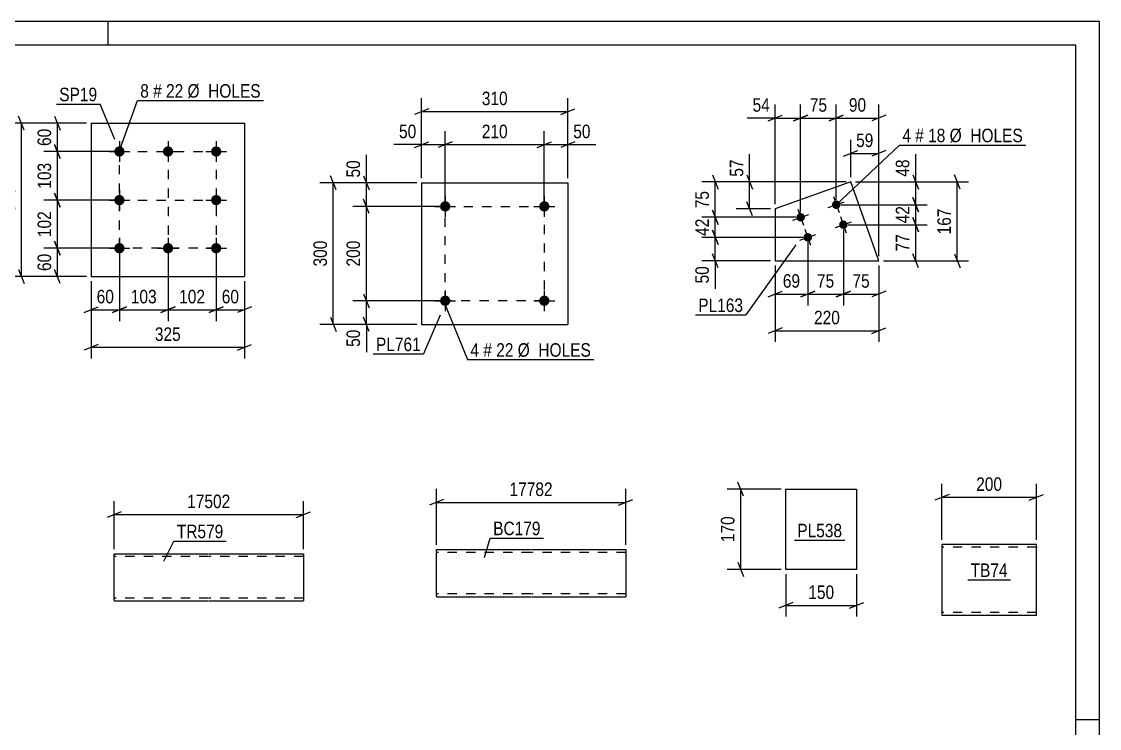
# Model space of a CAD drawing. Header units: millimetres. Extents: x 0 to 420, y 0 to 297.
# Drawn here: x 191.6 to 420, y 147.2 to 297 of the extents above; entities that cross this region are included whole.
import ezdxf

# ---------------------------------------------------------------- set-up
doc = ezdxf.new("R2010")
doc.units = ezdxf.units.MM
doc.linetypes.add('DXK_LINE_DOT2', pattern=[3.9198, 1.9599, -1.9599])
doc.styles.add('Arial Narrow', font='ARIALN.TTF', dxfattribs={"height": 0.2})

# ---------------------------------------------------------------- blocks, each defined once
blk = doc.blocks.new('Unknown-122572341-1115')
at = {"color": 5, "linetype": 'Continuous'}
for p, q in [((420, 297), (0, 297)), ((210, 292), (210, 297)), ((420, 0), (420, 297)), ((415, 292), (5, 292)), ((415, 5), (415, 292)), ((420, 149), (415, 149))]:
    blk.add_line(p, q, dxfattribs=at)
blk = doc.blocks.new('Part-122572341-1619 - 1603')
at = {"color": 2, "linetype": 'Continuous'}
for p, q in [((211.25, 174.3), (211.25, 184.21)), ((211.25, 184.21), (231.25, 184.21)), ((231.35, 184.21), (251.35, 184.21)), ((251.35, 184.21), (251.35, 174.21)), ((211.25, 174.3), (211.25, 174.21)), ((211.25, 174.21), (231.25, 174.21)), ((231.35, 174.21), (251.35, 174.21))]:
    blk.add_line(p, q, dxfattribs=at)
at = {"color": 7, "linetype": 'DXK_LINE_DOT2'}
for p, q in [((231.25, 183.61), (211.25, 183.61)), ((251.35, 183.61), (231.35, 183.61)), ((251.35, 184.12), (251.35, 184.21)), ((211.25, 174.81), (211.25, 174.86)), ((231.25, 174.81), (211.25, 174.81)), ((251.35, 174.81), (231.35, 174.81)), ((251.35, 174.81), (251.35, 174.86))]:
    blk.add_line(p, q, dxfattribs=at)
blk = doc.blocks.new('Part-122572341-1658 - 1642')
at = {"color": 2, "linetype": 'Continuous'}
for p, q in [((206.37, 275.46), (206.37, 242.96)), ((206.37, 275.46), (238.87, 275.46)), ((238.87, 275.46), (238.87, 242.96)), ((206.37, 242.96), (238.87, 242.96))]:
    blk.add_line(p, q, dxfattribs=at)
blk = doc.blocks.new('Bolt-122572341-1691 - 1642')
at = {"linetype": 'Continuous'}
for points in [[(212.37, 270.56, -1), (212.37, 268.36, -1)], [(222.67, 270.56, -1), (222.67, 268.36, -1)], [(232.87, 270.56, -1), (232.87, 268.36, -1)], [(212.37, 260.26, -1), (212.37, 258.06, -1)], [(232.87, 260.26, -1), (232.87, 258.06, -1)], [(212.37, 250.06, -1), (212.37, 247.86, -1)], [(222.67, 250.06, -1), (222.67, 247.86, -1)], [(232.87, 250.06, -1), (232.87, 247.86, -1)]]:
    blk.add_hatch(color=1, dxfattribs=at).paths.add_polyline_path(points)
at = {"color": 1, "linetype": 'Continuous'}
for p, q in [((212.37, 271.66), (212.37, 267.26)), ((222.67, 271.66), (222.67, 267.26)), ((232.87, 271.66), (232.87, 267.26)), ((210.17, 269.46), (214.57, 269.46)), ((220.47, 269.46), (224.87, 269.46)), ((230.67, 269.46), (235.07, 269.46)), ((212.37, 261.36), (212.37, 256.96)), ((232.87, 261.36), (232.87, 256.96)), ((210.17, 259.16), (214.57, 259.16)), ((230.67, 259.16), (235.07, 259.16)), ((210.17, 248.96), (214.57, 248.96)), ((212.37, 251.16), (212.37, 246.76)), ((220.47, 248.96), (224.87, 248.96)), ((222.67, 251.16), (222.67, 246.76)), ((230.67, 248.96), (235.07, 248.96)), ((232.87, 251.16), (232.87, 246.76))]:
    blk.add_line(p, q, dxfattribs=at)
blk = doc.blocks.new('Part-122572341-2047 - 2033')
at = {"color": 2, "linetype": 'Continuous'}
for p, q in [((406.63, 186.19), (386.63, 186.19)), ((386.63, 186.19), (386.63, 171.28)), ((406.63, 172.39), (406.63, 186.19)), ((386.63, 171.28), (386.63, 171.19)), ((406.63, 171.19), (406.63, 172.39)), ((386.63, 171.19), (406.63, 171.19))]:
    blk.add_line(p, q, dxfattribs=at)
at = {"color": 7, "linetype": 'DXK_LINE_DOT2'}
for p, q in [((406.63, 185.59), (386.63, 185.59)), ((406.63, 185.59), (406.63, 185.54)), ((406.63, 185.54), (406.63, 185.59)), ((406.63, 185.45), (406.63, 185.54)), ((406.63, 185.54), (406.63, 185.45)), ((386.63, 171.79), (386.63, 171.83)), ((406.63, 171.79), (386.63, 171.79)), ((406.63, 171.83), (406.63, 172.16)), ((406.63, 171.79), (406.63, 171.83))]:
    blk.add_line(p, q, dxfattribs=at)
blk = doc.blocks.new('Bolt-122572341-2298 - 2244')
at = {"linetype": 'Continuous'}
for points in [[(282.49, 257.83, -1), (280.29, 257.83, -1)], [(303.49, 257.83, -1), (301.29, 257.83, -1)]]:
    blk.add_hatch(color=1, dxfattribs=at).paths.add_polyline_path(points)
at = {"color": 1, "linetype": 'Continuous'}
for p, q in [((281.39, 260.03), (281.39, 255.63)), ((302.39, 260.03), (302.39, 255.63)), ((279.19, 257.83), (283.59, 257.83)), ((300.19, 257.83), (304.59, 257.83))]:
    blk.add_line(p, q, dxfattribs=at)
blk = doc.blocks.new('Part-122572341-2260 - 2244')
at = {"color": 2, "linetype": 'Continuous'}
for p, q in [((276.39, 262.83), (276.39, 232.83)), ((276.39, 262.83), (307.39, 262.83)), ((307.39, 262.83), (307.39, 232.83)), ((276.39, 232.83), (307.39, 232.83))]:
    blk.add_line(p, q, dxfattribs=at)
blk = doc.blocks.new('Bolt-122572341-2293 - 2244')
at = {"linetype": 'Continuous'}
for points in [[(282.49, 237.83, -1), (280.29, 237.83, -1)], [(303.49, 237.83, -1), (301.29, 237.83, -1)]]:
    blk.add_hatch(color=1, dxfattribs=at).paths.add_polyline_path(points)
at = {"color": 1, "linetype": 'Continuous'}
for p, q in [((281.39, 240.03), (281.39, 235.63)), ((302.39, 240.03), (302.39, 235.63)), ((279.19, 237.83), (283.59, 237.83)), ((300.19, 237.83), (304.59, 237.83))]:
    blk.add_line(p, q, dxfattribs=at)
blk = doc.blocks.new('Part-122572341-2512 - 2494')
at = {"color": 2, "linetype": 'Continuous'}
for p, q in [((279.54, 175.19), (279.54, 185.1)), ((279.54, 185.1), (299.54, 185.1)), ((299.64, 185.1), (319.64, 185.1)), ((319.64, 185.1), (319.64, 175.1)), ((279.54, 175.19), (279.54, 175.1)), ((279.54, 175.1), (299.54, 175.1)), ((299.64, 175.1), (319.64, 175.1))]:
    blk.add_line(p, q, dxfattribs=at)
at = {"color": 7, "linetype": 'DXK_LINE_DOT2'}
for p, q in [((319.64, 185.01), (319.64, 185.1)), ((299.54, 184.5), (279.54, 184.5)), ((319.64, 184.5), (299.64, 184.5)), ((279.54, 175.7), (279.54, 175.74)), ((299.54, 175.7), (279.54, 175.7)), ((319.64, 175.7), (299.64, 175.7)), ((319.64, 175.7), (319.64, 175.74))]:
    blk.add_line(p, q, dxfattribs=at)
blk = doc.blocks.new('Part-122572341-3160 - 3144')
at = {"color": 2, "linetype": 'Continuous'}
for p, q in [((367.31, 263), (351.29, 257.31)), ((373.25, 246.28), (367.31, 263)), ((351.29, 257.31), (351.29, 246.28)), ((351.29, 246.28), (373.25, 246.28))]:
    blk.add_line(p, q, dxfattribs=at)
blk = doc.blocks.new('Bolt-122572341-3165 - 3144')
at = {"linetype": 'Continuous'}
for points in [[(365.09, 258.49, -1), (363.39, 257.89, -1)], [(357.55, 255.82, -1), (355.85, 255.21, -1)], [(366.59, 254.25, -1), (364.9, 253.65, -1)], [(359.06, 251.58, -1), (357.36, 250.97, -1)]]:
    blk.add_hatch(color=1, dxfattribs=at).paths.add_polyline_path(points)
at = {"color": 1, "linetype": 'Continuous'}
for p, q in [((362.54, 257.59), (365.94, 258.79)), ((363.64, 259.89), (364.84, 256.5)), ((355.01, 254.91), (358.4, 256.12)), ((356.1, 257.21), (357.3, 253.82)), ((364.05, 253.35), (367.44, 254.55)), ((365.14, 255.65), (366.35, 252.25)), ((356.51, 250.67), (359.9, 251.88)), ((357.61, 252.97), (358.81, 249.58))]:
    blk.add_line(p, q, dxfattribs=at)
blk = doc.blocks.new('Part-122572341-3310 - 3296')
at = {"color": 2, "linetype": 'Continuous'}
for p, q in [((353.56, 180.91), (353.56, 197.91)), ((353.56, 197.91), (368.56, 197.91)), ((368.56, 197.91), (368.56, 180.91)), ((368.56, 180.91), (353.56, 180.91))]:
    blk.add_line(p, q, dxfattribs=at)
blk = doc.blocks.new('Rectangle-122572341-1778 - 1642')
at = {"color": 1, "linetype": 'DXK_LINE_DOT2'}
blk.add_lwpolyline([(212.37, 269.46), (232.87, 269.46), (232.87, 248.96), (212.37, 248.96), (212.37, 269.46)], close=True, dxfattribs=at)
blk = doc.blocks.new('Rectangle-122572341-2407 - 2244')
at = {"color": 1, "linetype": 'DXK_LINE_DOT2'}
blk.add_lwpolyline([(281.39, 257.83), (302.39, 257.83), (302.39, 237.83), (281.39, 237.83), (281.39, 257.83)], close=True, dxfattribs=at)
blk = doc.blocks.new('Line-122572341-1771 - 1642')
at = {"color": 1, "linetype": 'DXK_LINE_DOT2'}
blk.add_line((222.67, 269.46), (222.67, 248.96), dxfattribs=at)
blk = doc.blocks.new('Line-122572341-1764 - 1642')
at = {"color": 1, "linetype": 'DXK_LINE_DOT2'}
blk.add_line((212.37, 259.16), (232.87, 259.16), dxfattribs=at)
blk = doc.blocks.new('StraightDimension-122572341-1628 - 1603')
at = {"color": 7, "linetype": 'Continuous'}
for p, q in [((211.25, 185.21), (211.25, 195.38)), ((251.35, 185.21), (251.35, 195.38)), ((212.75, 193.13), (209.75, 191.93)), ((211.25, 192.53), (251.35, 192.53)), ((249.85, 191.93), (252.85, 193.13))]:
    blk.add_line(p, q, dxfattribs=at)
at = {"color": 0}
blk.add_wipeout([(236.47, 193.28), (236.47, 197.48), (226.13, 197.48), (226.13, 193.28)], dxfattribs=at)
at = {"color": 3, "style": 'Arial Narrow'}
blk.add_text('17502', height=2.863, dxfattribs=at).set_placement((226.73, 193.88))
blk = doc.blocks.new('StraightDimension-122572341-1718 - 1642')
at = {"color": 7, "linetype": 'Continuous'}
for p, q in [((192.22, 273.96), (191.02, 276.96)), ((205.37, 275.46), (188.77, 275.46)), ((191.62, 242.96), (191.62, 275.46)), ((191.02, 244.46), (192.22, 241.46)), ((205.37, 242.96), (188.77, 242.96))]:
    blk.add_line(p, q, dxfattribs=at)
at = {"color": 0}
blk.add_wipeout([(190.87, 262.55), (186.67, 262.55), (186.67, 255.87), (190.87, 255.87)], dxfattribs=at)
at = {"color": 3, "style": 'Arial Narrow'}
blk.add_text('325', height=2.863, rotation=90.0002, dxfattribs=at).set_placement((190.27, 256.47))
blk = doc.blocks.new('StraightDimension-122572341-1693 - 1642')
at = {"color": 7, "linetype": 'Continuous'}
for p, q in [((198.64, 276.96), (199.84, 273.96)), ((205.37, 275.46), (196.39, 275.46)), ((199.24, 269.46), (199.24, 275.46)), ((199.84, 267.96), (198.64, 270.96)), ((211.37, 269.46), (196.39, 269.46))]:
    blk.add_line(p, q, dxfattribs=at)
at = {"color": 0}
blk.add_wipeout([(198.49, 274.89), (194.29, 274.89), (194.29, 270.03), (198.49, 270.03)], dxfattribs=at)
at = {"color": 3, "style": 'Arial Narrow'}
blk.add_text('60', height=2.863, rotation=90.0002, dxfattribs=at).set_placement((197.89, 270.63))
blk = doc.blocks.new('StraightDimension-122572341-1703 - 1642')
at = {"color": 7, "linetype": 'Continuous'}
for p, q in [((211.37, 248.96), (196.39, 248.96)), ((198.64, 250.46), (199.84, 247.46)), ((199.24, 242.96), (199.24, 248.96)), ((199.84, 241.46), (198.64, 244.46)), ((205.37, 242.96), (196.39, 242.96))]:
    blk.add_line(p, q, dxfattribs=at)
at = {"color": 0}
blk.add_wipeout([(198.49, 248.39), (194.29, 248.39), (194.29, 243.53), (198.49, 243.53)], dxfattribs=at)
at = {"color": 3, "style": 'Arial Narrow'}
blk.add_text('60', height=2.863, rotation=90.0002, dxfattribs=at).set_placement((197.89, 244.13))
blk = doc.blocks.new('StraightDimension-122572341-1731 - 1642')
at = {"color": 7, "linetype": 'Continuous'}
for p, q in [((232.87, 247.96), (232.87, 233.53)), ((238.87, 241.96), (238.87, 233.53)), ((231.37, 235.33), (234.37, 236.53)), ((232.87, 235.93), (238.87, 235.93)), ((240.37, 236.53), (237.37, 235.33))]:
    blk.add_line(p, q, dxfattribs=at)
at = {"color": 0}
blk.add_wipeout([(238.3, 236.68), (238.3, 240.88), (233.45, 240.88), (233.45, 236.68)], dxfattribs=at)
at = {"color": 3, "style": 'Arial Narrow'}
blk.add_text('60', height=2.863, dxfattribs=at).set_placement((234.05, 237.28))
blk = doc.blocks.new('StraightDimension-122572341-1741 - 1642')
at = {"color": 7, "linetype": 'Continuous'}
for p, q in [((212.37, 247.96), (212.37, 233.53)), ((206.37, 241.96), (206.37, 233.53)), ((204.87, 235.33), (207.87, 236.53)), ((206.37, 235.93), (212.37, 235.93)), ((213.87, 236.53), (210.87, 235.33))]:
    blk.add_line(p, q, dxfattribs=at)
at = {"color": 0}
blk.add_wipeout([(211.8, 236.68), (211.8, 240.88), (206.95, 240.88), (206.95, 236.68)], dxfattribs=at)
at = {"color": 3, "style": 'Arial Narrow'}
blk.add_text('60', height=2.863, dxfattribs=at).set_placement((207.55, 237.28))
blk = doc.blocks.new('StraightDimension-122572341-1754 - 1642')
at = {"color": 7, "linetype": 'Continuous'}
for p, q in [((206.37, 241.96), (206.37, 225.57)), ((238.87, 241.96), (238.87, 225.57)), ((207.87, 228.57), (204.87, 227.37)), ((237.37, 227.37), (240.37, 228.57)), ((206.37, 227.97), (238.87, 227.97))]:
    blk.add_line(p, q, dxfattribs=at)
at = {"color": 0}
blk.add_wipeout([(225.97, 228.72), (225.97, 232.92), (219.28, 232.92), (219.28, 228.72)], dxfattribs=at)
at = {"color": 3, "style": 'Arial Narrow'}
blk.add_text('325', height=2.863, dxfattribs=at).set_placement((219.88, 229.32))
blk = doc.blocks.new('StraightDimension-122572341-3417 - 1642')
at = {"color": 7, "linetype": 'Continuous'}
for p, q in [((198.64, 260.66), (199.84, 257.66)), ((211.37, 259.16), (196.39, 259.16)), ((199.24, 248.96), (199.24, 259.16)), ((211.37, 248.96), (196.39, 248.96)), ((199.84, 247.46), (198.64, 250.46))]:
    blk.add_line(p, q, dxfattribs=at)
at = {"color": 0}
blk.add_wipeout([(198.49, 257.4), (194.29, 257.4), (194.29, 250.72), (198.49, 250.72)], dxfattribs=at)
at = {"color": 3, "style": 'Arial Narrow'}
blk.add_text('102', height=2.863, rotation=90.0002, dxfattribs=at).set_placement((197.89, 251.32))
blk = doc.blocks.new('StraightDimension-122572341-3419 - 1642')
at = {"color": 7, "linetype": 'Continuous'}
for p, q in [((198.64, 270.96), (199.84, 267.96)), ((211.37, 269.46), (196.39, 269.46)), ((199.24, 259.16), (199.24, 269.46)), ((199.84, 257.66), (198.64, 260.66)), ((211.37, 259.16), (196.39, 259.16))]:
    blk.add_line(p, q, dxfattribs=at)
at = {"color": 0}
blk.add_wipeout([(198.49, 267.65), (194.29, 267.65), (194.29, 260.97), (198.49, 260.97)], dxfattribs=at)
at = {"color": 3, "style": 'Arial Narrow'}
blk.add_text('103', height=2.863, rotation=90.0002, dxfattribs=at).set_placement((197.89, 261.57))
blk = doc.blocks.new('StraightDimension-122572341-3439 - 1642')
at = {"color": 7, "linetype": 'Continuous'}
for p, q in [((212.37, 247.96), (212.37, 233.53)), ((222.67, 247.96), (222.67, 233.53)), ((210.87, 235.33), (213.87, 236.53)), ((212.37, 235.93), (222.67, 235.93)), ((224.17, 236.53), (221.17, 235.33))]:
    blk.add_line(p, q, dxfattribs=at)
at = {"color": 0}
blk.add_wipeout([(220.87, 236.68), (220.87, 240.88), (214.18, 240.88), (214.18, 236.68)], dxfattribs=at)
at = {"color": 3, "style": 'Arial Narrow'}
blk.add_text('103', height=2.863, dxfattribs=at).set_placement((214.78, 237.28))
blk = doc.blocks.new('StraightDimension-122572341-3441 - 1642')
at = {"color": 7, "linetype": 'Continuous'}
for p, q in [((222.67, 247.96), (222.67, 233.53)), ((232.87, 247.96), (232.87, 233.53)), ((221.17, 235.33), (224.17, 236.53)), ((222.67, 235.93), (232.87, 235.93)), ((234.37, 236.53), (231.37, 235.33))]:
    blk.add_line(p, q, dxfattribs=at)
at = {"color": 0}
blk.add_wipeout([(231.12, 236.68), (231.12, 240.88), (224.43, 240.88), (224.43, 236.68)], dxfattribs=at)
at = {"color": 3, "style": 'Arial Narrow'}
blk.add_text('102', height=2.863, dxfattribs=at).set_placement((225.03, 237.28))
blk = doc.blocks.new('StraightDimension-122572341-2050 - 2033')
at = {"color": 7, "linetype": 'Continuous'}
for p, q in [((386.63, 187.19), (386.63, 199.04)), ((406.63, 187.19), (406.63, 199.04)), ((388.13, 196.79), (385.13, 195.59)), ((405.13, 195.59), (408.13, 196.79)), ((386.63, 196.19), (406.63, 196.19))]:
    blk.add_line(p, q, dxfattribs=at)
at = {"color": 0}
blk.add_wipeout([(399.97, 196.94), (399.97, 201.14), (393.29, 201.14), (393.29, 196.94)], dxfattribs=at)
at = {"color": 3, "style": 'Arial Narrow'}
blk.add_text('200', height=2.863, dxfattribs=at).set_placement((393.89, 197.54))
blk = doc.blocks.new('StraightDimension-122572341-2313 - 2244')
at = {"color": 7, "linetype": 'Continuous'}
for p, q in [((265.29, 256.33), (264.09, 259.33)), ((280.39, 257.83), (261.84, 257.83)), ((264.69, 237.83), (264.69, 257.83)), ((280.39, 237.83), (261.84, 237.83)), ((264.09, 239.33), (265.29, 236.33))]:
    blk.add_line(p, q, dxfattribs=at)
at = {"color": 0}
blk.add_wipeout([(263.94, 251.17), (259.74, 251.17), (259.74, 244.49), (263.94, 244.49)], dxfattribs=at)
at = {"color": 3, "style": 'Arial Narrow'}
blk.add_text('200', height=2.863, rotation=90.0002, dxfattribs=at).set_placement((263.34, 245.09))
blk = doc.blocks.new('StraightDimension-122572341-2329 - 2244')
at = {"color": 7, "linetype": 'Continuous'}
for p, q in [((280.39, 237.83), (261.84, 237.83)), ((264.09, 239.33), (265.29, 236.33)), ((264.69, 232.83), (264.69, 237.83)), ((265.29, 231.33), (264.09, 234.33)), ((275.39, 232.83), (261.84, 232.83))]:
    blk.add_line(p, q, dxfattribs=at)
at = {"color": 0}
blk.add_wipeout([(263.94, 232.3), (259.74, 232.3), (259.74, 227.45), (263.94, 227.45)], dxfattribs=at)
at = {"color": 7, "linetype": 'Continuous'}
blk.add_line((264.69, 232.83), (264.69, 226.92), dxfattribs=at)
blk.add_line((264.69, 232.83), (264.69, 226.92), dxfattribs=at)
at = {"color": 3, "style": 'Arial Narrow'}
blk.add_text('50', height=2.863, rotation=90.0002, dxfattribs=at).set_placement((263.34, 228.05))
blk = doc.blocks.new('StraightDimension-122572341-2343 - 2244')
at = {"color": 7, "linetype": 'Continuous'}
for p, q in [((275.39, 262.83), (254.84, 262.83)), ((258.29, 261.33), (257.09, 264.33)), ((257.69, 232.83), (257.69, 262.83)), ((257.09, 234.33), (258.29, 231.33)), ((275.39, 232.83), (254.84, 232.83))]:
    blk.add_line(p, q, dxfattribs=at)
at = {"color": 0}
blk.add_wipeout([(256.94, 251.17), (252.74, 251.17), (252.74, 244.49), (256.94, 244.49)], dxfattribs=at)
at = {"color": 3, "style": 'Arial Narrow'}
blk.add_text('300', height=2.863, rotation=90.0002, dxfattribs=at).set_placement((256.34, 245.09))
blk = doc.blocks.new('StraightDimension-122572341-2300 - 2244')
at = {"color": 7, "linetype": 'Continuous'}
for p, q in [((275.39, 262.83), (261.84, 262.83)), ((264.09, 264.33), (265.29, 261.33)), ((264.69, 257.83), (264.69, 262.83)), ((265.29, 256.33), (264.09, 259.33)), ((280.39, 257.83), (261.84, 257.83))]:
    blk.add_line(p, q, dxfattribs=at)
at = {"color": 0}
blk.add_wipeout([(263.94, 268.21), (259.74, 268.21), (259.74, 263.35), (263.94, 263.35)], dxfattribs=at)
at = {"color": 7, "linetype": 'Continuous'}
blk.add_line((264.69, 262.83), (264.69, 268.73), dxfattribs=at)
blk.add_line((264.69, 262.83), (264.69, 268.73), dxfattribs=at)
at = {"color": 3, "style": 'Arial Narrow'}
blk.add_text('50', height=2.863, rotation=90.0002, dxfattribs=at).set_placement((263.34, 263.95))
blk = doc.blocks.new('StraightDimension-122572341-2354 - 2244')
at = {"color": 7, "linetype": 'Continuous'}
for p, q in [((276.39, 263.83), (276.39, 273.78)), ((281.39, 258.83), (281.39, 273.78)), ((274.89, 270.33), (277.89, 271.53)), ((276.39, 270.93), (281.39, 270.93)), ((282.89, 271.53), (279.89, 270.33))]:
    blk.add_line(p, q, dxfattribs=at)
at = {"color": 0}
blk.add_wipeout([(275.87, 271.68), (275.87, 275.88), (271.01, 275.88), (271.01, 271.68)], dxfattribs=at)
at = {"color": 7, "linetype": 'Continuous'}
blk.add_line((276.39, 270.93), (270.49, 270.93), dxfattribs=at)
blk.add_line((276.39, 270.93), (270.49, 270.93), dxfattribs=at)
at = {"color": 3, "style": 'Arial Narrow'}
blk.add_text('50', height=2.863, dxfattribs=at).set_placement((271.61, 272.28))
blk = doc.blocks.new('StraightDimension-122572341-2367 - 2244')
at = {"color": 7, "linetype": 'Continuous'}
for p, q in [((281.39, 258.83), (281.39, 273.78)), ((302.39, 258.83), (302.39, 273.78)), ((282.89, 271.53), (279.89, 270.33)), ((281.39, 270.93), (302.39, 270.93)), ((300.89, 270.33), (303.89, 271.53))]:
    blk.add_line(p, q, dxfattribs=at)
at = {"color": 0}
blk.add_wipeout([(295.24, 271.68), (295.24, 275.88), (288.55, 275.88), (288.55, 271.68)], dxfattribs=at)
at = {"color": 3, "style": 'Arial Narrow'}
blk.add_text('210', height=2.863, dxfattribs=at).set_placement((289.15, 272.28))
blk = doc.blocks.new('StraightDimension-122572341-2383 - 2244')
at = {"color": 7, "linetype": 'Continuous'}
for p, q in [((302.39, 258.83), (302.39, 273.78)), ((307.39, 263.83), (307.39, 273.78)), ((300.89, 270.33), (303.89, 271.53)), ((302.39, 270.93), (307.39, 270.93)), ((308.89, 271.53), (305.89, 270.33))]:
    blk.add_line(p, q, dxfattribs=at)
at = {"color": 0}
blk.add_wipeout([(312.78, 271.68), (312.78, 275.88), (307.92, 275.88), (307.92, 271.68)], dxfattribs=at)
at = {"color": 7, "linetype": 'Continuous'}
blk.add_line((307.39, 270.93), (313.3, 270.93), dxfattribs=at)
blk.add_line((307.39, 270.93), (313.3, 270.93), dxfattribs=at)
at = {"color": 3, "style": 'Arial Narrow'}
blk.add_text('50', height=2.863, dxfattribs=at).set_placement((308.52, 272.28))
blk = doc.blocks.new('StraightDimension-122572341-2397 - 2244')
at = {"color": 7, "linetype": 'Continuous'}
for p, q in [((276.39, 263.83), (276.39, 280.78)), ((307.39, 263.83), (307.39, 280.78)), ((277.89, 278.53), (274.89, 277.33)), ((276.39, 277.93), (307.39, 277.93)), ((305.89, 277.33), (308.89, 278.53))]:
    blk.add_line(p, q, dxfattribs=at)
at = {"color": 0}
blk.add_wipeout([(295.24, 278.68), (295.24, 282.88), (288.55, 282.88), (288.55, 278.68)], dxfattribs=at)
at = {"color": 3, "style": 'Arial Narrow'}
blk.add_text('310', height=2.863, dxfattribs=at).set_placement((289.15, 279.28))
blk = doc.blocks.new('StraightDimension-122572341-2515 - 2494')
at = {"color": 7, "linetype": 'Continuous'}
for p, q in [((279.54, 186.1), (279.54, 197.95)), ((319.64, 186.1), (319.64, 197.95)), ((281.04, 195.7), (278.04, 194.5)), ((279.54, 195.1), (319.64, 195.1)), ((318.14, 194.5), (321.14, 195.7))]:
    blk.add_line(p, q, dxfattribs=at)
at = {"color": 0}
blk.add_wipeout([(304.77, 195.85), (304.77, 200.05), (294.42, 200.05), (294.42, 195.85)], dxfattribs=at)
at = {"color": 3, "style": 'Arial Narrow'}
blk.add_text('17782', height=2.863, dxfattribs=at).set_placement((295.02, 196.45))
blk = doc.blocks.new('StraightDimension-122572341-3284 - 3144')
at = {"color": 7, "linetype": 'Continuous'}
for p, q in [((365.75, 252.95), (365.75, 236.85)), ((358.21, 250.27), (358.21, 236.85)), ((356.71, 238.65), (359.71, 239.85)), ((367.25, 239.85), (364.25, 238.65)), ((358.21, 239.25), (365.75, 239.25))]:
    blk.add_line(p, q, dxfattribs=at)
at = {"color": 0}
blk.add_wipeout([(364.41, 240), (364.41, 244.2), (359.55, 244.2), (359.55, 240)], dxfattribs=at)
at = {"color": 3, "style": 'Arial Narrow'}
blk.add_text('75', height=2.863, dxfattribs=at).set_placement((360.15, 240.6))
blk = doc.blocks.new('StraightDimension-122572341-3181 - 3144')
at = {"color": 7, "linetype": 'Continuous'}
for p, q in [((338, 257.02), (339.2, 254.02)), ((355.7, 255.52), (335.75, 255.52)), ((338.6, 251.27), (338.6, 255.52)), ((357.21, 251.27), (335.75, 251.27)), ((339.2, 249.77), (338, 252.77))]:
    blk.add_line(p, q, dxfattribs=at)
at = {"color": 0}
blk.add_wipeout([(337.85, 255.82), (333.65, 255.82), (333.65, 250.97), (337.85, 250.97)], dxfattribs=at)
at = {"color": 3, "style": 'Arial Narrow'}
blk.add_text('42', height=2.863, rotation=90.0002, dxfattribs=at).set_placement((337.25, 251.57))
blk = doc.blocks.new('StraightDimension-122572341-3173 - 3144')
at = {"color": 7, "linetype": 'Continuous'}
for p, q in [((366.31, 263), (335.75, 263)), ((338, 264.5), (339.2, 261.5)), ((338.6, 255.52), (338.6, 263)), ((339.2, 254.02), (338, 257.02)), ((355.7, 255.52), (335.75, 255.52))]:
    blk.add_line(p, q, dxfattribs=at)
at = {"color": 0}
blk.add_wipeout([(337.85, 261.68), (333.65, 261.68), (333.65, 256.83), (337.85, 256.83)], dxfattribs=at)
at = {"color": 3, "style": 'Arial Narrow'}
blk.add_text('75', height=2.863, rotation=90.0002, dxfattribs=at).set_placement((337.25, 257.43))
blk = doc.blocks.new('StraightDimension-122572341-3167 - 3144')
at = {"color": 7, "linetype": 'Continuous'}
for p, q in [((357.21, 251.27), (335.75, 251.27)), ((338, 252.77), (339.2, 249.77)), ((338.6, 246.28), (338.6, 251.27)), ((339.2, 244.78), (338, 247.78)), ((350.29, 246.28), (335.75, 246.28))]:
    blk.add_line(p, q, dxfattribs=at)
at = {"color": 0}
blk.add_wipeout([(337.85, 245.75), (333.65, 245.75), (333.65, 240.9), (337.85, 240.9)], dxfattribs=at)
at = {"color": 7, "linetype": 'Continuous'}
blk.add_line((338.6, 246.28), (338.6, 240.37), dxfattribs=at)
blk.add_line((338.6, 246.28), (338.6, 240.37), dxfattribs=at)
at = {"color": 3, "style": 'Arial Narrow'}
blk.add_text('50', height=2.863, rotation=90.0002, dxfattribs=at).set_placement((337.25, 241.5))
blk = doc.blocks.new('StraightDimension-122572341-3190 - 3144')
at = {"color": 7, "linetype": 'Continuous'}
for p, q in [((351.29, 258.31), (351.29, 279.4)), ((356.7, 256.52), (356.7, 279.4)), ((349.79, 275.95), (352.79, 277.15)), ((351.29, 276.55), (356.7, 276.55)), ((358.2, 277.15), (355.2, 275.95))]:
    blk.add_line(p, q, dxfattribs=at)
at = {"color": 0}
blk.add_wipeout([(350.77, 277.3), (350.77, 281.5), (345.91, 281.5), (345.91, 277.3)], dxfattribs=at)
at = {"color": 7, "linetype": 'Continuous'}
blk.add_line((351.29, 276.55), (345.38, 276.55), dxfattribs=at)
blk.add_line((351.29, 276.55), (345.38, 276.55), dxfattribs=at)
at = {"color": 3, "style": 'Arial Narrow'}
blk.add_text('54', height=2.863, dxfattribs=at).set_placement((346.51, 277.9))
blk = doc.blocks.new('StraightDimension-122572341-3200 - 3144')
at = {"color": 7, "linetype": 'Continuous'}
for p, q in [((356.7, 256.52), (356.7, 279.4)), ((364.24, 259.19), (364.24, 279.4)), ((355.2, 275.95), (358.2, 277.15)), ((356.7, 276.55), (364.24, 276.55)), ((365.74, 277.15), (362.74, 275.95))]:
    blk.add_line(p, q, dxfattribs=at)
at = {"color": 0}
blk.add_wipeout([(362.9, 277.3), (362.9, 281.5), (358.04, 281.5), (358.04, 277.3)], dxfattribs=at)
at = {"color": 3, "style": 'Arial Narrow'}
blk.add_text('75', height=2.863, dxfattribs=at).set_placement((358.64, 277.9))
blk = doc.blocks.new('StraightDimension-122572341-3210 - 3144')
at = {"color": 7, "linetype": 'Continuous'}
for p, q in [((364.24, 259.19), (364.24, 279.4)), ((373.25, 247.28), (373.25, 279.4)), ((362.74, 275.95), (365.74, 277.15)), ((364.24, 276.55), (373.25, 276.55)), ((374.75, 277.15), (371.75, 275.95))]:
    blk.add_line(p, q, dxfattribs=at)
at = {"color": 0}
blk.add_wipeout([(371.17, 277.3), (371.17, 281.5), (366.32, 281.5), (366.32, 277.3)], dxfattribs=at)
at = {"color": 3, "style": 'Arial Narrow'}
blk.add_text('90', height=2.863, dxfattribs=at).set_placement((366.92, 277.9))
blk = doc.blocks.new('StraightDimension-122572341-3219 - 3144')
at = {"color": 7, "linetype": 'Continuous'}
for p, q in [((368.31, 263), (392.28, 263)), ((390.48, 261.5), (389.28, 264.5)), ((389.88, 246.28), (389.88, 263)), ((389.28, 247.78), (390.48, 244.78)), ((374.25, 246.28), (392.28, 246.28))]:
    blk.add_line(p, q, dxfattribs=at)
at = {"color": 0}
blk.add_wipeout([(389.13, 257.98), (384.93, 257.98), (384.93, 251.29), (389.13, 251.29)], dxfattribs=at)
at = {"color": 3, "style": 'Arial Narrow'}
blk.add_text('167', height=2.863, rotation=90.0002, dxfattribs=at).set_placement((388.53, 251.89))
blk = doc.blocks.new('StraightDimension-122572341-3226 - 3144')
at = {"color": 7, "linetype": 'Continuous'}
for p, q in [((366.31, 263), (343.04, 263)), ((345.29, 264.5), (346.49, 261.5)), ((345.89, 257.31), (345.89, 263)), ((346.49, 255.81), (345.29, 258.81)), ((350.29, 257.31), (343.04, 257.31))]:
    blk.add_line(p, q, dxfattribs=at)
at = {"color": 0}
blk.add_wipeout([(345.14, 268.38), (340.94, 268.38), (340.94, 263.52), (345.14, 263.52)], dxfattribs=at)
at = {"color": 7, "linetype": 'Continuous'}
blk.add_line((345.89, 263), (345.89, 268.9), dxfattribs=at)
blk.add_line((345.89, 263), (345.89, 268.9), dxfattribs=at)
at = {"color": 3, "style": 'Arial Narrow'}
blk.add_text('57', height=2.863, rotation=90.0002, dxfattribs=at).set_placement((344.54, 264.12))
blk = doc.blocks.new('StraightDimension-122572341-3235 - 3144')
at = {"color": 7, "linetype": 'Continuous'}
for p, q in [((351.29, 245.28), (351.29, 229.09)), ((373.25, 245.28), (373.25, 229.09)), ((352.79, 232.09), (349.79, 230.89)), ((351.29, 231.49), (373.25, 231.49)), ((371.75, 230.89), (374.75, 232.09))]:
    blk.add_line(p, q, dxfattribs=at)
at = {"color": 0}
blk.add_wipeout([(365.61, 232.24), (365.61, 236.44), (358.93, 236.44), (358.93, 232.24)], dxfattribs=at)
at = {"color": 3, "style": 'Arial Narrow'}
blk.add_text('220', height=2.863, dxfattribs=at).set_placement((359.53, 232.84))
blk = doc.blocks.new('StraightDimension-122572341-3240 - 3144')
at = {"color": 7, "linetype": 'Continuous'}
for p, q in [((367.31, 264), (367.31, 271.91)), ((373.25, 247.28), (373.25, 271.91)), ((365.81, 268.46), (368.81, 269.66)), ((374.75, 269.66), (371.75, 268.46)), ((367.31, 269.06), (373.25, 269.06))]:
    blk.add_line(p, q, dxfattribs=at)
at = {"color": 0}
blk.add_wipeout([(372.71, 269.81), (372.71, 274.01), (367.85, 274.01), (367.85, 269.81)], dxfattribs=at)
at = {"color": 3, "style": 'Arial Narrow'}
blk.add_text('59', height=2.863, dxfattribs=at).set_placement((368.45, 270.41))
blk = doc.blocks.new('StraightDimension-122572341-3249 - 3144')
at = {"color": 7, "linetype": 'Continuous'}
for p, q in [((365.24, 258.19), (383.47, 258.19)), ((380.47, 259.69), (381.67, 256.69)), ((381.07, 253.95), (381.07, 258.19)), ((366.75, 253.95), (383.47, 253.95)), ((381.67, 252.45), (380.47, 255.45))]:
    blk.add_line(p, q, dxfattribs=at)
at = {"color": 0}
blk.add_wipeout([(380.32, 258.5), (376.12, 258.5), (376.12, 253.64), (380.32, 253.64)], dxfattribs=at)
at = {"color": 3, "style": 'Arial Narrow'}
blk.add_text('42', height=2.863, rotation=90.0002, dxfattribs=at).set_placement((379.72, 254.24))
blk = doc.blocks.new('StraightDimension-122572341-3257 - 3144')
at = {"color": 7, "linetype": 'Continuous'}
for p, q in [((368.31, 263), (383.47, 263)), ((380.47, 264.5), (381.67, 261.5)), ((381.07, 258.19), (381.07, 263)), ((365.24, 258.19), (383.47, 258.19)), ((381.67, 256.69), (380.47, 259.69))]:
    blk.add_line(p, q, dxfattribs=at)
at = {"color": 0}
blk.add_wipeout([(380.32, 268.38), (376.12, 268.38), (376.12, 263.52), (380.32, 263.52)], dxfattribs=at)
at = {"color": 7, "linetype": 'Continuous'}
blk.add_line((381.07, 263), (381.07, 268.9), dxfattribs=at)
blk.add_line((381.07, 263), (381.07, 268.9), dxfattribs=at)
at = {"color": 3, "style": 'Arial Narrow'}
blk.add_text('48', height=2.863, rotation=90.0002, dxfattribs=at).set_placement((379.72, 264.12))
blk = doc.blocks.new('StraightDimension-122572341-3265 - 3144')
at = {"color": 7, "linetype": 'Continuous'}
for p, q in [((366.75, 253.95), (383.47, 253.95)), ((380.47, 255.45), (381.67, 252.45)), ((381.07, 246.28), (381.07, 253.95)), ((381.67, 244.78), (380.47, 247.78)), ((374.25, 246.28), (383.47, 246.28))]:
    blk.add_line(p, q, dxfattribs=at)
at = {"color": 0}
blk.add_wipeout([(380.32, 252.54), (376.12, 252.54), (376.12, 247.69), (380.32, 247.69)], dxfattribs=at)
at = {"color": 3, "style": 'Arial Narrow'}
blk.add_text('77', height=2.863, rotation=90.0002, dxfattribs=at).set_placement((379.72, 248.29))
blk = doc.blocks.new('StraightDimension-122572341-3272 - 3144')
at = {"color": 7, "linetype": 'Continuous'}
for p, q in [((358.21, 250.27), (358.21, 236.85)), ((351.29, 245.28), (351.29, 236.85)), ((349.79, 238.65), (352.79, 239.85)), ((359.71, 239.85), (356.71, 238.65)), ((351.29, 239.25), (358.21, 239.25))]:
    blk.add_line(p, q, dxfattribs=at)
at = {"color": 0}
blk.add_wipeout([(357.18, 240), (357.18, 244.2), (352.32, 244.2), (352.32, 240)], dxfattribs=at)
at = {"color": 3, "style": 'Arial Narrow'}
blk.add_text('69', height=2.863, dxfattribs=at).set_placement((352.92, 240.6))
blk = doc.blocks.new('StraightDimension-122572341-3278 - 3144')
at = {"color": 7, "linetype": 'Continuous'}
for p, q in [((365.75, 252.95), (365.75, 236.85)), ((373.25, 245.28), (373.25, 236.85)), ((364.25, 238.65), (367.25, 239.85)), ((374.75, 239.85), (371.75, 238.65)), ((365.75, 239.25), (373.25, 239.25))]:
    blk.add_line(p, q, dxfattribs=at)
at = {"color": 0}
blk.add_wipeout([(371.92, 240), (371.92, 244.2), (367.07, 244.2), (367.07, 240)], dxfattribs=at)
at = {"color": 3, "style": 'Arial Narrow'}
blk.add_text('75', height=2.863, dxfattribs=at).set_placement((367.67, 240.6))
blk = doc.blocks.new('StraightDimension-122572341-3312 - 3296')
at = {"color": 7, "linetype": 'Continuous'}
for p, q in [((353.56, 179.91), (353.56, 170.88)), ((368.56, 179.91), (368.56, 170.88)), ((355.06, 173.88), (352.06, 172.68)), ((367.06, 172.68), (370.06, 173.88)), ((353.56, 173.28), (368.56, 173.28))]:
    blk.add_line(p, q, dxfattribs=at)
at = {"color": 0}
blk.add_wipeout([(364.4, 174.03), (364.4, 178.23), (357.72, 178.23), (357.72, 174.03)], dxfattribs=at)
at = {"color": 3, "style": 'Arial Narrow'}
blk.add_text('150', height=2.863, dxfattribs=at).set_placement((358.32, 174.63))
blk = doc.blocks.new('StraightDimension-122572341-3323 - 3296')
at = {"color": 7, "linetype": 'Continuous'}
for p, q in [((344.61, 196.41), (343.41, 199.41)), ((352.56, 197.91), (341.16, 197.91)), ((344.01, 180.91), (344.01, 197.91)), ((352.56, 180.91), (341.16, 180.91)), ((343.41, 182.41), (344.61, 179.41))]:
    blk.add_line(p, q, dxfattribs=at)
at = {"color": 0}
blk.add_wipeout([(343.26, 192.76), (339.06, 192.76), (339.06, 186.07), (343.26, 186.07)], dxfattribs=at)
at = {"color": 3, "style": 'Arial Narrow'}
blk.add_text('170', height=2.863, rotation=90.0002, dxfattribs=at).set_placement((342.66, 186.67))
blk = doc.blocks.new('Mark-122572341-1615 - 1603')
at = {"color": 0}
blk.add_wipeout([(234.39, 187.51), (234.39, 190.51), (224.53, 190.51), (224.53, 187.51)], dxfattribs=at)
blk.add_wipeout([(234.39, 187.51), (234.39, 190.51), (224.53, 190.51), (224.53, 187.51)], dxfattribs=at)
at = {"color": 30, "linetype": 'Continuous'}
for p, q in [((221.77, 182.67), (223.93, 186.91)), ((223.93, 186.91), (234.99, 186.91))]:
    blk.add_line(p, q, dxfattribs=at)
at = {"color": 3, "style": 'Arial Narrow'}
blk.add_text('TR579', height=2.863, dxfattribs=at).set_placement((224.53, 187.51))
blk = doc.blocks.new('Mark-122572341-1654 - 1642')
at = {"color": 0}
blk.add_wipeout([(207.66, 280.12), (207.66, 283.12), (199.62, 283.12), (199.62, 280.12)], dxfattribs=at)
blk.add_wipeout([(207.66, 280.12), (207.66, 283.12), (199.62, 283.12), (199.62, 280.12)], dxfattribs=at)
at = {"color": 30, "linetype": 'Continuous'}
for p in [(199.02, 279.52), (211.37, 272)]:
    blk.add_line(p, (208.26, 279.52), dxfattribs=at)
at = {"color": 3, "style": 'Arial Narrow'}
blk.add_text('SP19', height=2.863, dxfattribs=at).set_placement((199.62, 280.12))
blk = doc.blocks.new('Mark-122572341-1687 - 1642')
at = {"color": 0}
blk.add_wipeout([(218.61, 280.87), (218.61, 283.87), (216.78, 283.87), (216.78, 280.87)], dxfattribs=at)
blk.add_wipeout([(218.61, 280.87), (218.61, 283.87), (216.78, 283.87), (216.78, 280.87)], dxfattribs=at)
at = {"color": 7, "linetype": 'Continuous'}
blk.add_line((212.27, 269.28), (216.18, 280.27), dxfattribs=at)
at = {"color": 0}
blk.add_wipeout([(221.34, 280.87), (221.34, 283.87), (219.51, 283.87), (219.51, 280.87)], dxfattribs=at)
blk.add_wipeout([(221.34, 280.87), (221.34, 283.87), (219.51, 283.87), (219.51, 280.87)], dxfattribs=at)
at = {"color": 3, "style": 'Arial Narrow'}
blk.add_text('8', height=2.86, dxfattribs=at).set_placement((216.78, 280.87))
at = {"color": 0}
blk.add_wipeout([(225.89, 280.87), (225.89, 283.87), (222.24, 283.87), (222.24, 280.87)], dxfattribs=at)
blk.add_wipeout([(225.89, 280.87), (225.89, 283.87), (222.24, 283.87), (222.24, 280.87)], dxfattribs=at)
at = {"color": 3, "style": 'Arial Narrow'}
blk.add_text('#', height=2.86, dxfattribs=at).set_placement((219.51, 280.87))
at = {"color": 0}
blk.add_wipeout([(242.32, 280.87), (242.32, 283.87), (226.79, 283.87), (226.79, 280.87)], dxfattribs=at)
blk.add_wipeout([(242.32, 280.87), (242.32, 283.87), (226.79, 283.87), (226.79, 280.87)], dxfattribs=at)
at = {"color": 7, "linetype": 'Continuous'}
blk.add_line((216.18, 280.27), (242.92, 280.27), dxfattribs=at)
at = {"color": 3, "style": 'Arial Narrow'}
for s, p in [('22', (222.24, 280.87)), ('Ø  HOLES', (226.79, 280.87))]:
    blk.add_text(s, height=2.863, dxfattribs=at).set_placement(p)
blk = doc.blocks.new('Mark-122572341-2045 - 2033')
at = {"color": 0}
blk.add_wipeout([(400.56, 179.29), (400.56, 182.29), (392.7, 182.29), (392.7, 179.29)], dxfattribs=at)
blk.add_wipeout([(400.56, 179.29), (400.56, 182.29), (392.7, 182.29), (392.7, 179.29)], dxfattribs=at)
at = {"color": 30, "linetype": 'Continuous'}
blk.add_line((392.1, 178.69), (401.16, 178.69), dxfattribs=at)
at = {"color": 3, "style": 'Arial Narrow'}
blk.add_text('TB74', height=2.863, dxfattribs=at).set_placement((392.7, 179.29))
blk = doc.blocks.new('Mark-122572341-2256 - 2244')
at = {"color": 0}
blk.add_wipeout([(276.22, 227.15), (276.22, 230.15), (266.72, 230.15), (266.72, 227.15)], dxfattribs=at)
blk.add_wipeout([(276.22, 227.15), (276.22, 230.15), (266.72, 230.15), (266.72, 227.15)], dxfattribs=at)
at = {"color": 30, "linetype": 'Continuous'}
for p in [(280.29, 234.74), (266.12, 226.55)]:
    blk.add_line(p, (276.82, 226.55), dxfattribs=at)
at = {"color": 3, "style": 'Arial Narrow'}
blk.add_text('PL761', height=2.863, dxfattribs=at).set_placement((266.72, 227.15))
blk = doc.blocks.new('MarkSet-122572341-2454 - 2244')
at = {"color": 0}
blk.add_wipeout([(288.57, 225.97), (288.57, 228.97), (286.74, 228.97), (286.74, 225.97)], dxfattribs=at)
blk.add_wipeout([(288.57, 225.97), (288.57, 228.97), (286.74, 228.97), (286.74, 225.97)], dxfattribs=at)
at = {"color": 7, "linetype": 'Continuous'}
blk.add_line((281.08, 237.67), (286.14, 225.37), dxfattribs=at)
at = {"color": 0}
blk.add_wipeout([(291.3, 225.97), (291.3, 228.97), (289.47, 228.97), (289.47, 225.97)], dxfattribs=at)
blk.add_wipeout([(291.3, 225.97), (291.3, 228.97), (289.47, 228.97), (289.47, 225.97)], dxfattribs=at)
at = {"color": 3, "style": 'Arial Narrow'}
blk.add_text('4', height=2.86, dxfattribs=at).set_placement((286.74, 225.97))
at = {"color": 0}
blk.add_wipeout([(295.85, 225.97), (295.85, 228.97), (292.2, 228.97), (292.2, 225.97)], dxfattribs=at)
blk.add_wipeout([(295.85, 225.97), (295.85, 228.97), (292.2, 228.97), (292.2, 225.97)], dxfattribs=at)
at = {"color": 3, "style": 'Arial Narrow'}
blk.add_text('#', height=2.86, dxfattribs=at).set_placement((289.47, 225.97))
at = {"color": 0}
blk.add_wipeout([(312.28, 225.97), (312.28, 228.97), (296.75, 228.97), (296.75, 225.97)], dxfattribs=at)
blk.add_wipeout([(312.28, 225.97), (312.28, 228.97), (296.75, 228.97), (296.75, 225.97)], dxfattribs=at)
at = {"color": 7, "linetype": 'Continuous'}
blk.add_line((286.14, 225.37), (312.88, 225.37), dxfattribs=at)
at = {"color": 3, "style": 'Arial Narrow'}
for s, p in [('22', (292.2, 225.97)), ('Ø  HOLES', (296.75, 225.97))]:
    blk.add_text(s, height=2.863, dxfattribs=at).set_placement(p)
blk = doc.blocks.new('Mark-122572341-2508 - 2494')
at = {"color": 0}
blk.add_wipeout([(301.59, 188.15), (301.59, 191.15), (291.55, 191.15), (291.55, 188.15)], dxfattribs=at)
blk.add_wipeout([(301.59, 188.15), (301.59, 191.15), (291.55, 191.15), (291.55, 188.15)], dxfattribs=at)
at = {"color": 30, "linetype": 'Continuous'}
for p, q in [((289.72, 183.41), (290.95, 187.55)), ((290.95, 187.55), (302.19, 187.55))]:
    blk.add_line(p, q, dxfattribs=at)
at = {"color": 3, "style": 'Arial Narrow'}
blk.add_text('BC179', height=2.863, dxfattribs=at).set_placement((291.55, 188.15))
blk = doc.blocks.new('Mark-122572341-3156 - 3144')
at = {"color": 0}
blk.add_wipeout([(344.5, 235.44), (344.5, 238.44), (335, 238.44), (335, 235.44)], dxfattribs=at)
blk.add_wipeout([(344.5, 235.44), (344.5, 238.44), (335, 238.44), (335, 235.44)], dxfattribs=at)
at = {"color": 30, "linetype": 'Continuous'}
for p in [(355.71, 249.65), (334.4, 234.84)]:
    blk.add_line(p, (345.1, 234.84), dxfattribs=at)
at = {"color": 3, "style": 'Arial Narrow'}
blk.add_text('PL163', height=2.863, dxfattribs=at).set_placement((335, 235.44))
blk = doc.blocks.new('Mark-122572341-3161 - 3144')
at = {"color": 0}
blk.add_wipeout([(380.08, 271.43), (380.08, 274.43), (378.25, 274.43), (378.25, 271.43)], dxfattribs=at)
blk.add_wipeout([(380.08, 271.43), (380.08, 274.43), (378.25, 274.43), (378.25, 271.43)], dxfattribs=at)
at = {"color": 7, "linetype": 'Continuous'}
blk.add_line((364.24, 258.19), (377.65, 270.83), dxfattribs=at)
at = {"color": 0}
blk.add_wipeout([(382.8, 271.43), (382.8, 274.43), (380.98, 274.43), (380.98, 271.43)], dxfattribs=at)
blk.add_wipeout([(382.8, 271.43), (382.8, 274.43), (380.98, 274.43), (380.98, 271.43)], dxfattribs=at)
at = {"color": 3, "style": 'Arial Narrow'}
blk.add_text('4', height=2.86, dxfattribs=at).set_placement((378.25, 271.43))
at = {"color": 0}
blk.add_wipeout([(387.36, 271.43), (387.36, 274.43), (383.7, 274.43), (383.7, 271.43)], dxfattribs=at)
blk.add_wipeout([(387.36, 271.43), (387.36, 274.43), (383.7, 274.43), (383.7, 271.43)], dxfattribs=at)
at = {"color": 3, "style": 'Arial Narrow'}
blk.add_text('#', height=2.86, dxfattribs=at).set_placement((380.98, 271.43))
at = {"color": 0}
blk.add_wipeout([(403.79, 271.43), (403.79, 274.43), (388.26, 274.43), (388.26, 271.43)], dxfattribs=at)
blk.add_wipeout([(403.79, 271.43), (403.79, 274.43), (388.26, 274.43), (388.26, 271.43)], dxfattribs=at)
at = {"color": 7, "linetype": 'Continuous'}
blk.add_line((377.65, 270.83), (404.39, 270.83), dxfattribs=at)
at = {"color": 3, "style": 'Arial Narrow'}
for s, p in [('18', (383.7, 271.43)), ('Ø  HOLES', (388.26, 271.43))]:
    blk.add_text(s, height=2.863, dxfattribs=at).set_placement(p)
blk = doc.blocks.new('Mark-122572341-3308 - 3296')
at = {"color": 0}
blk.add_wipeout([(365.48, 187.7), (365.48, 190.7), (355.98, 190.7), (355.98, 187.7)], dxfattribs=at)
blk.add_wipeout([(365.48, 187.7), (365.48, 190.7), (355.98, 190.7), (355.98, 187.7)], dxfattribs=at)
at = {"color": 30, "linetype": 'Continuous'}
blk.add_line((355.38, 187.1), (366.08, 187.1), dxfattribs=at)
at = {"color": 3, "style": 'Arial Narrow'}
blk.add_text('PL538', height=2.863, dxfattribs=at).set_placement((355.98, 187.7))

msp = doc.modelspace()

# ---------------------------------------------------------------- block references
for name in ['Unknown-122572341-1115', 'Part-122572341-1658 - 1642', 'Bolt-122572341-1691 - 1642', 'Rectangle-122572341-1778 - 1642', 'Line-122572341-1771 - 1642', 'Part-122572341-2260 - 2244', 'Part-122572341-3160 - 3144', 'Line-122572341-1764 - 1642', 'Bolt-122572341-2298 - 2244', 'Bolt-122572341-3165 - 3144', 'Rectangle-122572341-2407 - 2244', 'Bolt-122572341-2293 - 2244', 'Part-122572341-3310 - 3296', 'Part-122572341-2512 - 2494', 'Part-122572341-2047 - 2033', 'Part-122572341-1619 - 1603']:
    msp.add_blockref(name, (0, 0))

# ---------------------------------------------------------------- next in the draw order: block references
for name in ['StraightDimension-122572341-1718 - 1642', 'StraightDimension-122572341-2313 - 2244', 'StraightDimension-122572341-3284 - 3144', 'StraightDimension-122572341-1731 - 1642', 'StraightDimension-122572341-2050 - 2033', 'StraightDimension-122572341-2515 - 2494', 'StraightDimension-122572341-1628 - 1603', 'Mark-122572341-3308 - 3296', 'Mark-122572341-2045 - 2033', 'StraightDimension-122572341-3312 - 3296']:
    msp.add_blockref(name, (0, 0))

# ---------------------------------------------------------------- next in the draw order: block references
for name in ['StraightDimension-122572341-1693 - 1642', 'StraightDimension-122572341-3181 - 3144', 'StraightDimension-122572341-1703 - 1642', 'StraightDimension-122572341-2329 - 2244', 'StraightDimension-122572341-3323 - 3296', 'Mark-122572341-1615 - 1603', 'Mark-122572341-2508 - 2494']:
    msp.add_blockref(name, (0, 0))

# ---------------------------------------------------------------- next in the draw order: block references
for name in ['StraightDimension-122572341-2343 - 2244', 'StraightDimension-122572341-3173 - 3144', 'StraightDimension-122572341-3167 - 3144', 'StraightDimension-122572341-1741 - 1642']:
    msp.add_blockref(name, (0, 0))

# ---------------------------------------------------------------- next in the draw order: block references
for name in ['StraightDimension-122572341-3190 - 3144', 'StraightDimension-122572341-2300 - 2244', 'StraightDimension-122572341-3417 - 1642', 'StraightDimension-122572341-1754 - 1642', 'Mark-122572341-2256 - 2244']:
    msp.add_blockref(name, (0, 0))

# ---------------------------------------------------------------- next in the draw order: block references
for name in ['StraightDimension-122572341-3200 - 3144', 'StraightDimension-122572341-2354 - 2244', 'StraightDimension-122572341-3419 - 1642', 'StraightDimension-122572341-3439 - 1642', 'MarkSet-122572341-2454 - 2244']:
    msp.add_blockref(name, (0, 0))

# ---------------------------------------------------------------- next in the draw order: block references
for name in ['Mark-122572341-1654 - 1642', 'StraightDimension-122572341-3210 - 3144', 'StraightDimension-122572341-2367 - 2244', 'StraightDimension-122572341-3441 - 1642']:
    msp.add_blockref(name, (0, 0))

# ---------------------------------------------------------------- next in the draw order: block references
for name in ['Mark-122572341-1687 - 1642', 'StraightDimension-122572341-2383 - 2244', 'StraightDimension-122572341-3226 - 3144', 'StraightDimension-122572341-3219 - 3144']:
    msp.add_blockref(name, (0, 0))

# ---------------------------------------------------------------- next in the draw order: block references
for name in ['StraightDimension-122572341-2397 - 2244', 'StraightDimension-122572341-3240 - 3144', 'StraightDimension-122572341-3235 - 3144']:
    msp.add_blockref(name, (0, 0))

# ---------------------------------------------------------------- next in the draw order: block references
for name in ['StraightDimension-122572341-3249 - 3144', 'StraightDimension-122572341-3272 - 3144']:
    msp.add_blockref(name, (0, 0))

# ---------------------------------------------------------------- next in the draw order: block references
for name in ['StraightDimension-122572341-3257 - 3144', 'StraightDimension-122572341-3265 - 3144', 'Mark-122572341-3156 - 3144']:
    msp.add_blockref(name, (0, 0))

# ---------------------------------------------------------------- next in the draw order: block references
for name in ['Mark-122572341-3161 - 3144', 'StraightDimension-122572341-3278 - 3144']:
    msp.add_blockref(name, (0, 0))

doc.saveas('drawing.dxf')
